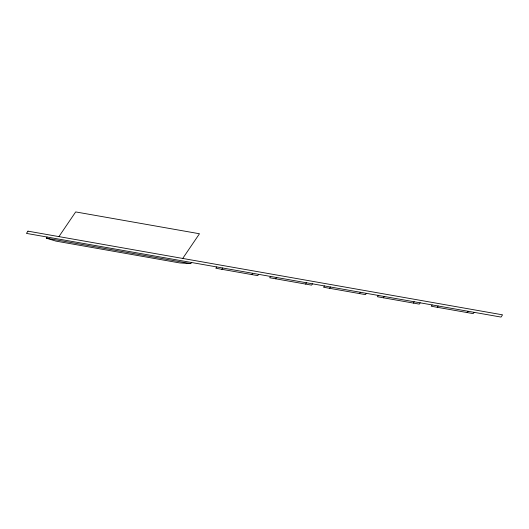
<?xml version="1.0" encoding="UTF-8"?>
<svg xmlns="http://www.w3.org/2000/svg" width="529" height="529" viewBox="0 0 529 529"><rect width="100%" height="100%" fill="white"/><g stroke="black" fill="none" stroke-linecap="round" stroke-linejoin="round"><path stroke-width="0.79" d="M191.518 262.503L190.757 263.627L179.681 262.926L55.876 241.098L46.321 238.156L47.081 237.038M58.924 236.608L75.68 211.924L199.479 233.752L182.723 258.436M216.738 266.947L215.852 268.249L257.742 275.635L258.621 274.333M221.836 269.307L222.722 268.005M251.758 274.584L252.637 273.281M270.59 276.442L269.704 277.745L311.594 285.131L312.474 283.828M275.688 278.803L276.574 277.5M305.61 284.08L306.496 282.777M324.442 285.938L323.563 287.24L365.446 294.627L366.332 293.324M329.547 288.298L330.427 286.996M359.462 293.575L360.348 292.272M378.301 295.44L377.415 296.736L419.299 304.122L420.185 302.819M383.399 297.794L384.285 296.491M413.321 303.071L414.2 301.768M432.153 304.935L431.267 306.231L473.157 313.618L474.037 312.322M437.252 307.289L438.138 305.987M467.173 312.566L468.053 311.264M46.321 238.156L190.757 263.627M27.971 231.153L26.45 233.395L501.029 317.076L502.55 314.834L27.971 231.153"/></g></svg>
